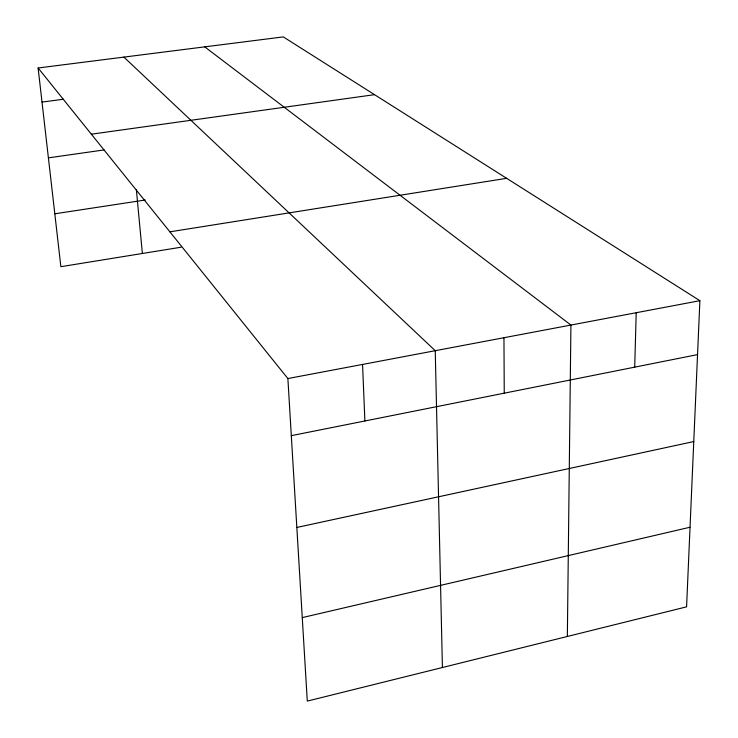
<?xml version="1.0" encoding="UTF-8"?>
<svg xmlns="http://www.w3.org/2000/svg" width="738" height="738" viewBox="0 0 738 738"><rect width="100%" height="100%" fill="white"/><g stroke="black" fill="none" stroke-linecap="round" stroke-linejoin="round"><path stroke-width="1.11" d="M567.356 636.47L570.926 325.061L204.73 46.863M634.708 367.146L636.211 312.718M699.892 300.689L686.58 606.839L307.285 701.1L287.875 378.548L38.108 67.979L283.3 36.9L699.892 300.689L287.875 378.548M302.266 617.605L690.039 527.227M296.842 527.458L693.766 441.555M291.316 435.66L697.548 354.609M181.087 247.212L60.867 266.686L38.108 67.979M169.888 231.833L506.637 178.319M54.806 213.808L145.294 199.998M48.404 157.867L104.132 149.915M91.355 134.187L374.526 94.667M42.02 102.084L63.44 99.243M123.892 57.103L435.245 350.698L442.422 667.521M136.373 189.758L142.369 253.485M362.561 364.434L364.886 420.974M503.953 337.718L504.248 393.179"/></g></svg>
